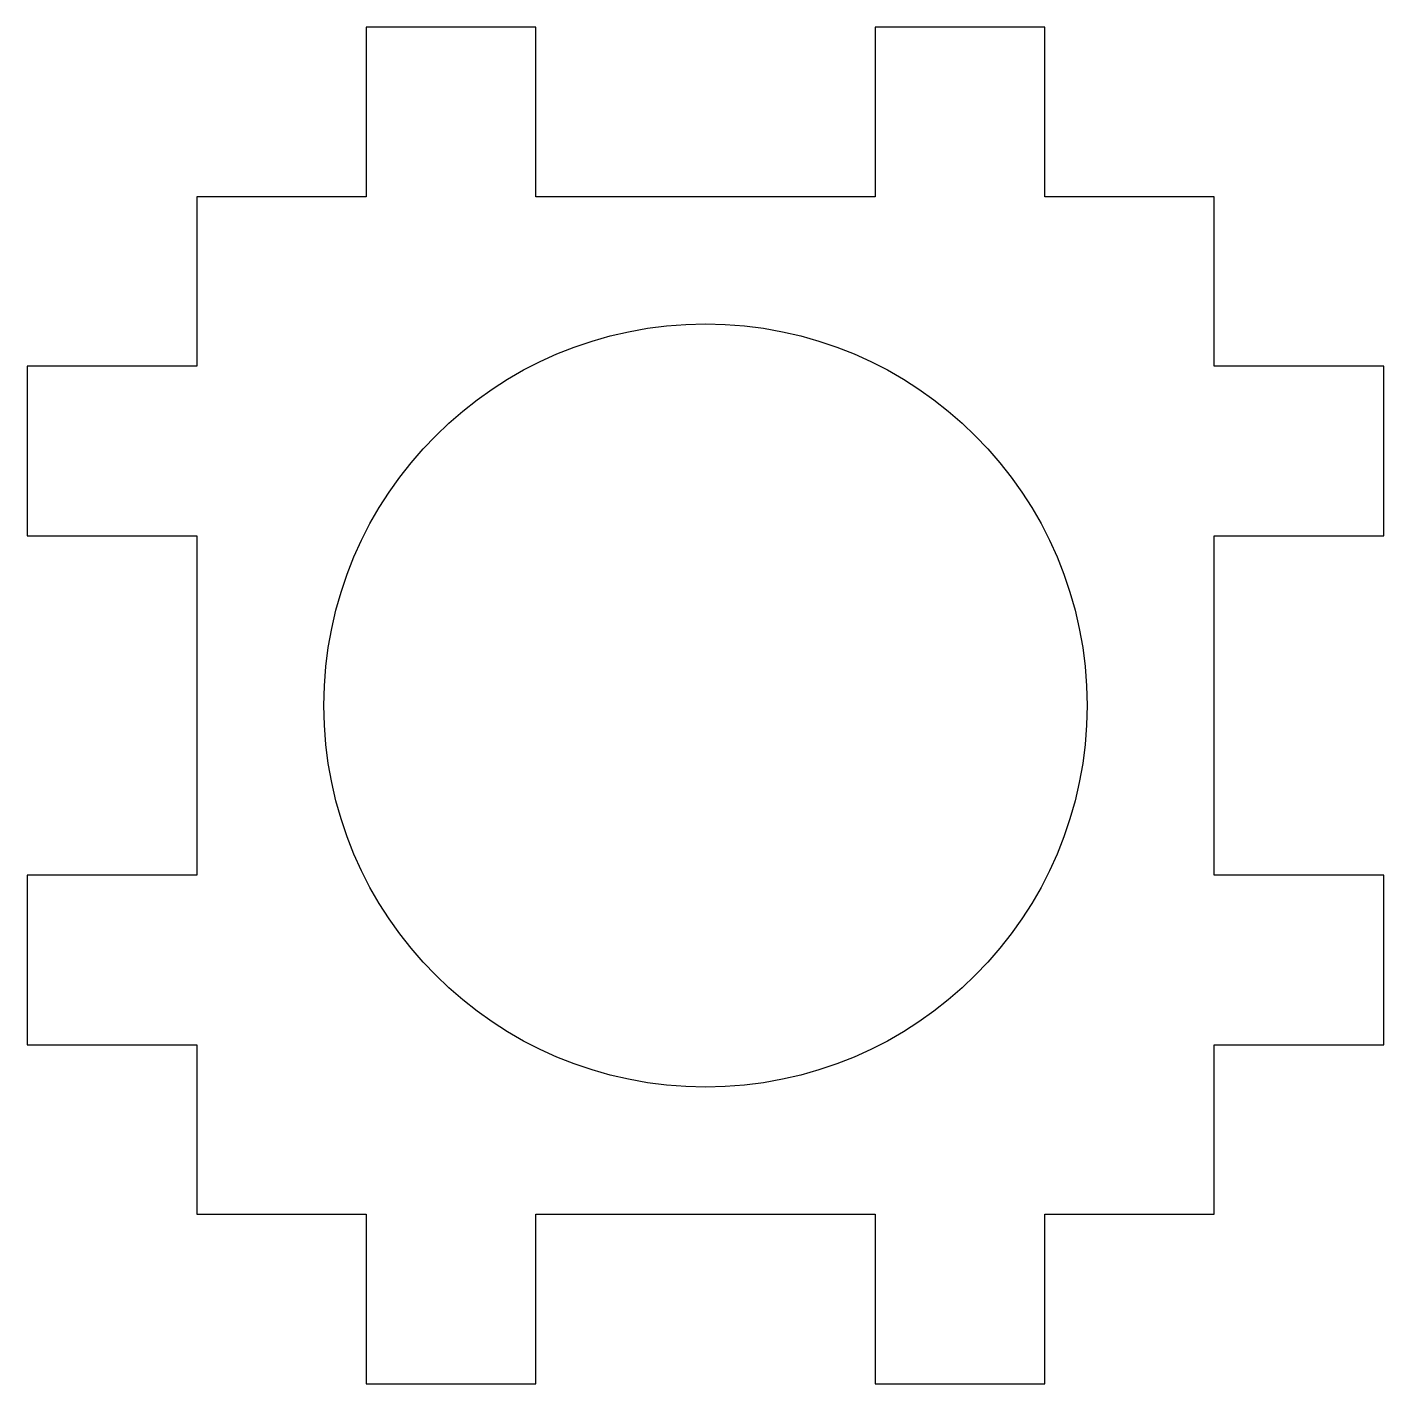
# Model space of a CAD drawing. Header units: millimetres. Extents: x -20 to 20, y -20 to 20.
import ezdxf

# ---------------------------------------------------------------- set-up
doc = ezdxf.new("R2010")
doc.units = ezdxf.units.MM

msp = doc.modelspace()

# ---------------------------------------------------------------- linework, layer by layer
at = {"color": 7, "linetype": 'Continuous', "lineweight": 25}
for p, q in [((-5, 20), (-10, 20)), ((-10, 20), (-10, 15)), ((-5, 15), (-5, 20)), ((10, 20), (5, 20)), ((5, 20), (5, 15)), ((10, 15), (10, 20)), ((-10, 15), (-15, 15)), ((-15, 15), (-15, 10)), ((5, 15), (-5, 15)), ((15, 15), (10, 15)), ((15, 10), (15, 15)), ((-15, 10), (-20, 10)), ((-20, 10), (-20, 5)), ((20, 10), (15, 10)), ((20, 5), (20, 10)), ((-20, 5), (-15, 5)), ((-15, 5), (-15, -5)), ((15, -5), (15, 5)), ((15, 5), (20, 5)), ((-15, -5), (-20, -5)), ((-20, -5), (-20, -10)), ((20, -5), (15, -5)), ((20, -10), (20, -5)), ((-20, -10), (-15, -10)), ((-15, -10), (-15, -15)), ((15, -15), (15, -10)), ((15, -10), (20, -10)), ((-15, -15), (-10, -15)), ((-10, -15), (-10, -20)), ((-5, -20), (-5, -15)), ((-5, -15), (5, -15)), ((5, -15), (5, -20)), ((10, -20), (10, -15)), ((10, -15), (15, -15)), ((-10, -20), (-5, -20)), ((5, -20), (10, -20))]:
    msp.add_line(p, q, dxfattribs=at)
msp.add_circle((0, 0), 11.25, dxfattribs=at)

doc.saveas('drawing.dxf')
